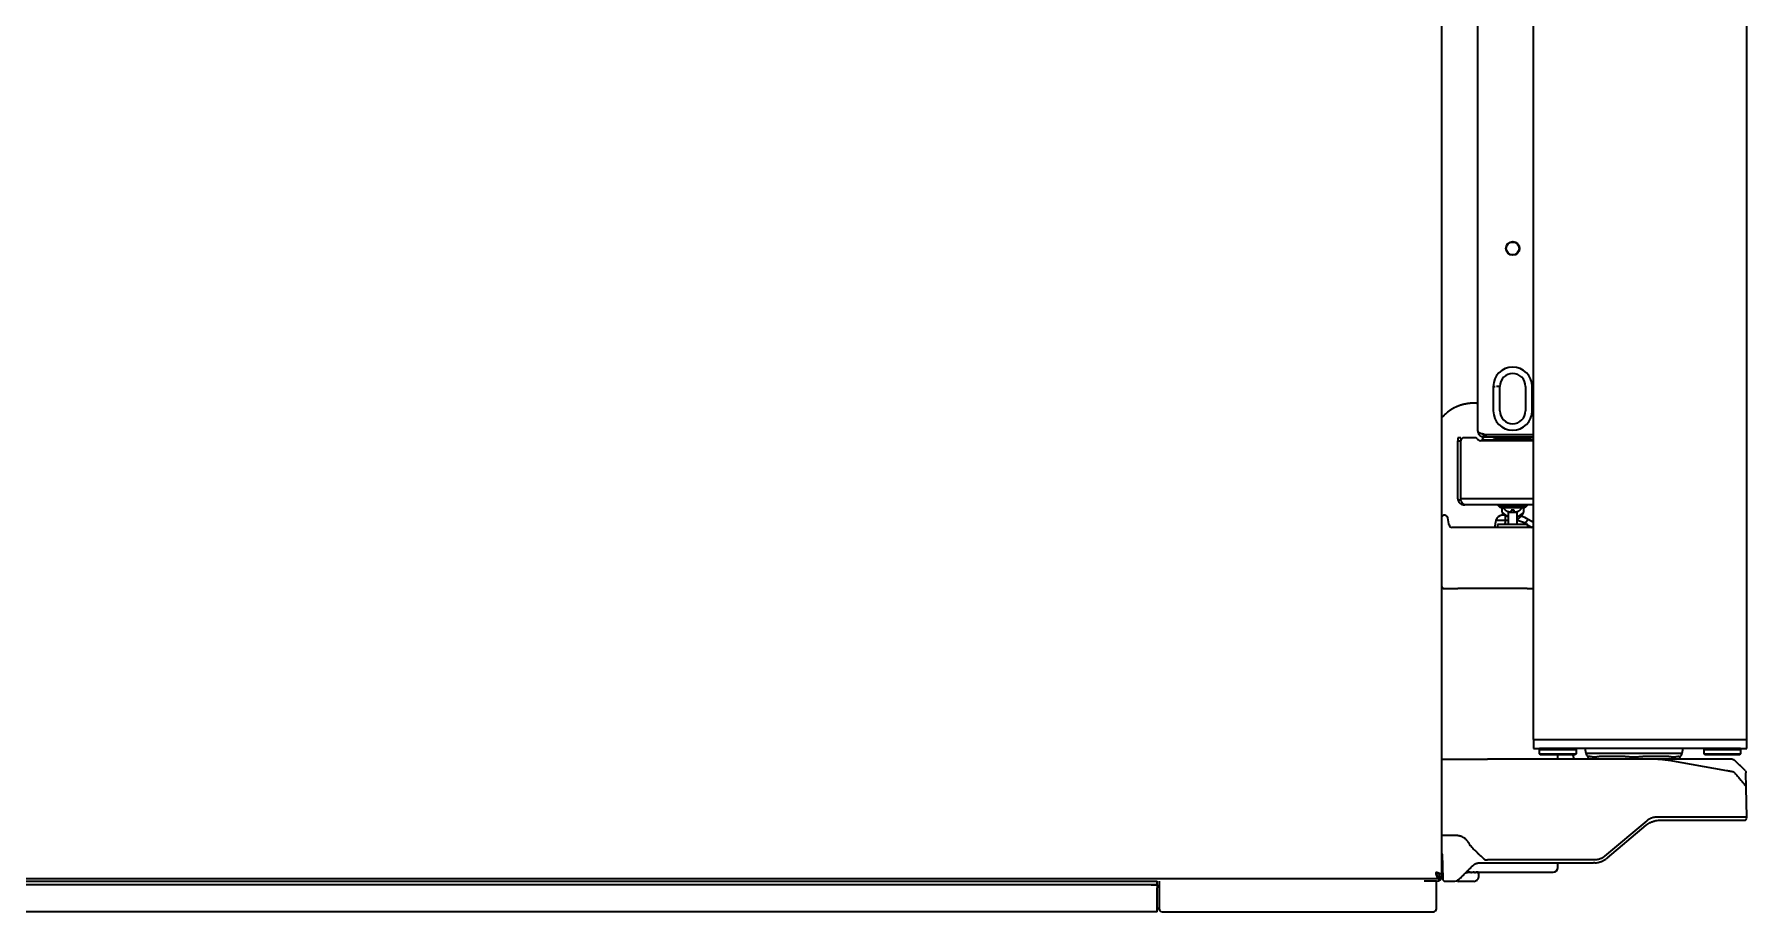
# Model space of a CAD drawing. Extents: x -760 to 4209, y 5795 to 10328.
# Drawn here: x 3578 to 4140, y 7999 to 8287 of the extents above; entities that cross this region are included whole.
import ezdxf

# ---------------------------------------------------------------- set-up
doc = ezdxf.new("R2010")
doc.units = 0
doc.header["$LTSCALE"] = 5
doc.layers.add('1', color=7, linetype='CONTINUOUS', true_color=0xffffff)

msp = doc.modelspace()

# ---------------------------------------------------------------- linework, layer by layer
at = {"layer": '1', "color": 7, "linetype": 'Continuous', "lineweight": 35}
for p, q in [((4139.92, 8055.9), (4139.92, 8799.4)), ((4039.92, 8011.34), (4039.92, 8787.1)), ((4069.92, 8055.9), (4069.92, 8760.73)), ((4051.72, 8157.15), (4051.72, 8381.41)), ((4056.77, 8171.65), (4056.77, 8163.65)), ((4056.77, 8171.65), (4057.37, 8171.65)), ((4058.9, 8171.65), (4057.78, 8171.65)), ((4058.9, 8163.65), (4058.9, 8171.65)), ((4067.36, 8171.65), (4067.36, 8163.65)), ((4069.5, 8163.65), (4069.5, 8171.65)), ((4045.13, 8154.85), (4045.13, 8153.85)), ((4046.13, 8154.85), (4045.13, 8154.85)), ((4045.13, 8134.85), (4045.13, 8153.85)), ((4045.13, 8153.85), (4046.13, 8153.85)), ((4046.13, 8154.85), (4046.13, 8153.85)), ((4046.13, 8134.85), (4046.13, 8153.85)), ((4046.13, 8134.85), (4046.13, 8153.85)), ((4050.72, 8154.85), (4047.13, 8154.85)), ((4051.43, 8154.56), (4051.84, 8154.14)), ((4051.73, 8157.07), (4051.72, 8157.15)), ((4051.73, 8157.09), (4051.73, 8156.99)), ((4069.92, 8153.85), (4052.55, 8153.85)), ((4053.01, 8156.11), (4052.99, 8156.12)), ((4053.13, 8154.1), (4053.13, 8153.85)), ((4053.13, 8154.1), (4056.43, 8154.1)), ((4053.52, 8155.9), (4054.16, 8155.9)), ((4053.52, 8155.9), (4053.52, 8155.1)), ((4053.52, 8155.1), (4054.43, 8155.1)), ((4053.63, 8155.1), (4053.63, 8154.97)), ((4054.16, 8155.9), (4069.92, 8155.9)), ((4054.43, 8155.1), (4054.43, 8155.9)), ((4054.43, 8155.1), (4069.92, 8155.1)), ((4068.63, 8154.35), (4057.63, 8154.35)), ((4057.63, 8154.35), (4057.63, 8153.85)), ((4059.13, 8155.1), (4059.13, 8154.35)), ((4067.13, 8155.1), (4067.13, 8154.35)), ((4068.63, 8154.35), (4068.63, 8153.85)), ((4046.13, 8134.55), (4046.13, 8134.85)), ((4046.13, 8134.28), (4046.13, 8134.85)), ((4069.92, 8134.85), (4046.13, 8134.85)), ((4047.13, 8132.85), (4047.38, 8132.85)), ((4069.92, 8132.85), (4047.38, 8132.85)), ((4059.13, 8131.85), (4058.13, 8132.85)), ((4059.13, 8132.6), (4067.13, 8132.6)), ((4059.13, 8132.2), (4059.13, 8132.6)), ((4059.13, 8132.2), (4067.13, 8132.2)), ((4060.04, 8131.85), (4059.13, 8131.85)), ((4059.28, 8131.95), (4066.98, 8131.95)), ((4059.63, 8130.27), (4059.63, 8131.85)), ((4059.63, 8130.27), (4061.63, 8128.84)), ((4060.81, 8131.06), (4060.76, 8131.06)), ((4061.63, 8130.35), (4061.63, 8126.35)), ((4064.63, 8130.35), (4061.63, 8130.35)), ((4064.63, 8126.35), (4064.63, 8130.35)), ((4066.63, 8130.27), (4064.63, 8128.84)), ((4065.5, 8131.06), (4065.38, 8131.02)), ((4065.51, 8131.06), (4065.46, 8131.06)), ((4067.13, 8131.85), (4066.23, 8131.85)), ((4066.63, 8131.85), (4066.63, 8130.27)), ((4068.13, 8132.85), (4067.13, 8131.85)), ((4067.13, 8132.6), (4067.13, 8132.2)), ((4040.88, 8129.4), (4040.42, 8129.4)), ((4042.22, 8126.58), (4041.86, 8128.58)), ((4042.28, 8126.23), (4042.22, 8126.58)), ((4067.92, 8125.4), (4043.26, 8125.4)), ((4058.13, 8126.35), (4058.13, 8125.4)), ((4068.13, 8126.35), (4058.13, 8126.35)), ((4060.75, 8127.75), (4060.75, 8129.4)), ((4060.75, 8127.75), (4061.63, 8127.75)), ((4066.34, 8129.56), (4064.55, 8127.77)), ((4067.24, 8126.68), (4067.81, 8126.35)), ((4069.92, 8125.4), (4067.92, 8125.4)), ((4068.13, 8125.4), (4068.13, 8126.35)), ((4068.13, 8126.16), (4069.45, 8125.4)), ((4069.92, 8127.09), (4068.24, 8128.06)), ((4040.42, 8105.4), (4039.92, 8105.4)), ((4040.42, 8105.4), (4045.17, 8105.4)), ((4067.92, 8105.4), (4045.17, 8105.4)), ((4067.92, 8105.4), (4069.92, 8105.4)), ((4069.92, 8055.9), (4069.92, 8052.9)), ((4069.92, 8055.9), (4071.92, 8055.9)), ((4069.92, 8052.9), (4071.92, 8052.9)), ((4071.92, 8055.9), (4137.92, 8055.9)), ((4071.92, 8052.65), (4072.17, 8052.9)), ((4137.92, 8052.9), (4071.92, 8052.9)), ((4071.92, 8052.65), (4083.92, 8052.65)), ((4071.92, 8051.15), (4071.92, 8052.65)), ((4083.67, 8052.9), (4083.92, 8052.65)), ((4083.92, 8052.65), (4083.92, 8051.15)), ((4087.2, 8051.32), (4086.92, 8052.9)), ((4118.92, 8052.9), (4118.64, 8051.32)), ((4125.92, 8052.65), (4126.17, 8052.9)), ((4125.92, 8052.65), (4137.92, 8052.65)), ((4125.92, 8051.15), (4125.92, 8052.65)), ((4137.67, 8052.9), (4137.92, 8052.65)), ((4137.92, 8055.9), (4139.92, 8055.9)), ((4137.92, 8052.9), (4139.92, 8052.9)), ((4137.92, 8052.65), (4137.92, 8051.15)), ((4139.92, 8052.9), (4139.92, 8055.9)), ((4056.49, 8049.4), (4054.81, 8049.4)), ((4090.05, 8049.4), (4056.49, 8049.4)), ((4071.92, 8051.15), (4077.92, 8051.15)), ((4072.17, 8050.9), (4071.92, 8051.15)), ((4077.92, 8050.9), (4072.17, 8050.9)), ((4077.92, 8051.15), (4083.92, 8051.15)), ((4083.67, 8050.9), (4077.92, 8050.9)), ((4077.92, 8049.4), (4077.92, 8050.9)), ((4082.83, 8050.9), (4083.23, 8049.4)), ((4083.92, 8051.15), (4083.67, 8050.9)), ((4118.64, 8051.32), (4087.2, 8051.32)), ((4088.22, 8050.3), (4087.71, 8050.3)), ((4090.64, 8050.14), (4089.25, 8050.14)), ((4098.95, 8050.3), (4092.19, 8050.3)), ((4102.19, 8049.4), (4093.34, 8049.4)), ((4104.31, 8050.14), (4101.54, 8050.14)), ((4107.23, 8049.4), (4103.17, 8049.4)), ((4113.66, 8050.3), (4106.89, 8050.3)), ((4132.66, 8049.4), (4110.38, 8049.4)), ((4133.36, 8045.62), (4114.51, 8048.95)), ((4116.59, 8050.14), (4115.2, 8050.14)), ((4117.63, 8050.3), (4118.14, 8050.3)), ((4125.92, 8051.15), (4131.92, 8051.15)), ((4126.17, 8050.9), (4125.92, 8051.15)), ((4131.92, 8050.9), (4126.17, 8050.9)), ((4131.92, 8051.15), (4137.92, 8051.15)), ((4137.67, 8050.9), (4131.92, 8050.9)), ((4137.92, 8051.15), (4137.67, 8050.9)), ((4139.75, 8040.15), (4139.67, 8044.99)), ((4139.92, 8030.4), (4139.75, 8040.15)), ((4107.16, 8029.23), (4093.27, 8017.57)), ((4132.92, 8030.4), (4110.38, 8030.4)), ((4111.47, 8029.4), (4132.92, 8029.4)), ((4139.92, 8030.4), (4132.92, 8030.4)), ((4132.92, 8029.4), (4139.17, 8029.4)), ((4139.92, 8030.14), (4139.92, 8030.4)), ((4040.15, 8024.4), (4039.92, 8024.4)), ((4041.53, 8024.4), (4040.15, 8024.4)), ((4044.42, 8024.4), (4041.53, 8024.4)), ((4094.19, 8017.04), (4106.97, 8027.76)), ((4040.03, 8018.23), (4040.17, 8010.14)), ((4048.95, 8021.54), (4048.75, 8021.9)), ((4047.92, 8012.4), (4068.92, 8012.4)), ((4050.35, 8012.39), (4049.24, 8012.26)), ((4049.75, 8012.4), (4049.79, 8012.33)), ((4049.91, 8014.39), (4050.04, 8014.52)), ((4050.46, 8012.39), (4050.36, 8012.38)), ((4051.23, 8012.39), (4050.41, 8012.32)), ((4051.3, 8012.39), (4051.24, 8012.39)), ((4051.71, 8012.39), (4051.27, 8012.36)), ((4090.05, 8016.4), (4054.81, 8016.4)), ((4054.81, 8015.4), (4089.69, 8015.4)), ((4068.92, 8012.4), (4076.42, 8012.4)), ((4077.92, 8013.9), (4077.92, 8015.4)), ((3058.72, 8009.4), (3946.52, 8009.4)), ((4038.78, 8010.2), (3059.03, 8010.2)), ((3946.52, 8008.2), (3152.52, 8008.2)), ((3944.52, 8008.2), (3946.52, 8008.2)), ((3946.52, 8008.2), (3946.52, 8009.4)), ((3946.52, 8008.2), (3946.52, 8007.2)), ((3946.52, 8001.6), (3946.52, 8007.2)), ((3947.12, 8009.4), (3947.12, 8000.4)), ((4038.12, 8009.4), (4034.12, 8009.4)), ((4037.9, 8011.92), (4037.9, 8011.85)), ((4038.12, 8000.4), (4038.12, 8009.4)), ((4038.21, 8012.23), (4038.27, 8012.23)), ((4039.12, 8011), (4038.78, 8011)), ((4038.78, 8011), (4038.93, 8011)), ((4038.78, 8010.2), (4038.93, 8010.2)), ((4039.12, 8011), (4038.93, 8011)), ((4038.93, 8010.2), (4039.12, 8010.2)), ((4039.12, 8011.19), (4039.12, 8011.34)), ((4039.12, 8011.19), (4039.12, 8011)), ((4039.12, 8010.2), (4039.12, 8011)), ((4039.12, 8011), (4039.92, 8011)), ((4039.92, 8011.19), (4039.92, 8011.34)), ((4039.92, 8011), (4039.92, 8011.19)), ((4041.94, 8009.4), (4043.68, 8009.4)), ((4050.41, 8009.3), (4045.43, 8009.3)), ((4051.92, 8012.1), (4051.92, 8010.65)), ((3946.52, 7999.4), (3946.52, 8001.6)), ((3946.52, 7999.4), (3150.52, 7999.4)), ((3948.12, 7999.4), (3951.12, 7999.4)), ((3951.12, 7999.4), (4034.12, 7999.4)), ((4034.12, 7999.4), (4037.12, 7999.4))]:
    msp.add_line(p, q, dxfattribs=at)
for radius in [2.25, 2.1]:
    msp.add_circle((4063.13, 8216.9), radius, dxfattribs=at)
for centre, radius, start, end in [((4063.13, 8171.65), 6.37, 0, 180), ((4063.13, 8171.65), 4.23, 0, 180), ((4063.13, 8163.65), 6.37, 180, 0), ((4063.13, 8163.65), 4.23, 180, 0), ((4047.13, 8153.85), 1, 90, 180), ((4050.72, 8153.85), 1, 45, 90), ((4052.55, 8154.85), 1, 225, 270), ((4054.13, 8154.1), 1, 90, 180), ((4057.63, 8151.35), 3, 90, 123.5573), ((4068.63, 8151.35), 3, 66.4425, 90), ((4047.13, 8134.85), 2, 180, 196.6967), ((4059.42, 8132.6), 0.283, 118.0725, 180), ((4059.42, 8132.2), 0.283, 180, 241.9275), ((4063.13, 8133.95), 3.74, 212.3241, 230.6209), ((4063.13, 8133.95), 3.74, 309.3889, 327.6759), ((4066.85, 8132.6), 0.283, 0, 61.9275), ((4066.85, 8132.2), 0.283, 298.0725, 0), ((4040.42, 8128.9), 0.5, 90, 180), ((4040.88, 8128.4), 1, 10, 90), ((4043.26, 8126.4), 1, 190, 270), ((4059.6, 8127.4), 2, 90, 170), ((4060.63, 8130.27), 1, 196.3478, 225), ((4063.24, 8119.75), 8, 60, 79.9973), ((4063.24, 8119.4), 10, 60, 74.9508), ((4065.63, 8130.27), 1, 315, 344.6267), ((4040.42, 8105.9), 0.5, 180, 270), ((4089.17, 8051.66), 2, 190, 222.8958), ((4086.24, 8048.94), 2, 13.3265, 42.8958), ((4119.6, 8048.94), 2, 137.1042, 166.6735), ((4116.67, 8051.66), 2, 317.1042, 350), ((4139.17, 8030.15), 0.75, 270, 359), ((4038.53, 8018.06), 1.5, 1, 22.1255), ((4038.12, 8012), 0.25, 90, 180), ((4051.55, 8012.1), 0.375, 0, 25.7201), ((4076.42, 8013.9), 1.5, 270, 0), ((4038.12, 8011.2), 1.8, 270, 353.6845), ((4040.92, 8010.15), 0.75, 181, 270), ((4043.68, 8012.4), 3, 270, 309.6918), ((4047.92, 8015.84), 7, 243.1015, 249.1628), ((4047.92, 8015.84), 7, 290.8372, 300), ((4050.92, 8010.65), 1, 300, 0), ((3946.29, 7999.6), 1, 23.5782, 76.5236), ((3948.12, 8000.4), 1, 180, 270), ((4037.12, 8000.4), 1, 270, 0)]:
    msp.add_arc(centre, radius, start, end, dxfattribs=at)
at = {"layer": '1', "color": 7, "linetype": 'Continuous', "lineweight": 35, "extrusion": (0, 0, -1)}
for centre, major_axis, ratio, start_param, end_param in [((4063.13, 8133.97), (-3.62, -0.87), 0.997235, 5.247399, 5.62012), ((4062.87, 8134.01), (-0.81, -3.6), 0.902278, 6.178468, 6.295334), ((4062.58, 8134.01), (-0.38, -3.67), 0.420739, 6.027806, 6.144672), ((4062.84, 8133.97), (-0.27, -3.72), 0.017407, 5.611261, 5.983982), ((4063.43, 8133.97), (-0.27, 3.72), 0.017407, 3.440796, 3.813517), ((4063.69, 8134.01), (-0.38, 3.67), 0.420739, 3.280106, 3.396972), ((4063.39, 8134.01), (-0.81, 3.6), 0.902278, 3.129444, 3.24631), ((4063.14, 8133.97), (-3.62, 0.87), 0.997235, 3.804658, 4.177379), ((4067.24, 8126.33), (-1, -1.73), 0.087823, 1.721753, 3.141593), ((4069.53, 8125.01), (-1, -1.73), 0.087823, 1.74833, 2.120062), ((4111.47, 8022.4), (-7, 0), 1, 1.429434, 1.570796), ((4111.47, 8022.4), (-4.2, 5.6), 1, 6.228593, 6.335927), ((4052.16, 8012.4), (2.13, 2.11), 0.999794, 4.707562, 4.719006), ((4089.69, 8022.4), (-7, 0), 1, 4.654121, 4.712389), ((4089.69, 8022.4), (-4.16, 5.63), 1, 3.080358, 3.171137)]:
    msp.add_ellipse(centre, major_axis=major_axis, ratio=ratio, start_param=start_param, end_param=end_param, dxfattribs=at)
at = {"layer": '1', "color": 7, "linetype": 'Continuous', "lineweight": 35}
msp.add_rational_spline([(4051.76, 8166.07), (4048.42, 8166.44), (4045.15, 8165.73), (4042.3, 8164.05), (4040.14, 8161.67), (4040.08, 8161.61), (4040.01, 8161.55), (4039.92, 8161.51), (4039.83, 8161.49), (4039.82, 8161.49), (4039.81, 8161.49), (4039.79, 8161.48), (4039.78, 8161.48)], [0.499655350133, 0.482189913623, 0.483788026206, 0.50444968788, 0.544174898647, 0.531788766491, 0.527660055772, 0.531788766491, 0.544174898647, 0.544174898647, 0.544077319668, 0.543914335953, 0.543711049309], degree=4, knots=[0, 0, 0, 0, 0, 0.969667, 0.969667, 0.969667, 0.969667, 0.995868, 0.995868, 0.995868, 0.995868, 1, 1, 1, 1, 1], dxfattribs=at)
for points, degree in [([(4051.73, 8156.99), (4051.72, 8156.93), (4051.72, 8156.86), (4051.73, 8156.79)], 3), ([(4053.88, 8155.9), (4053.97, 8155.9), (4054.06, 8155.9), (4054.16, 8155.9)], 3), ([(4057.63, 8127.75), (4057.49, 8126.97), (4057.36, 8126.18), (4057.22, 8125.4)], 3), ([(4060.69, 8126.35), (4060.71, 8126.82), (4060.73, 8127.28), (4060.75, 8127.75)], 3), ([(4054.01, 8049.4), (4054.05, 8049.4), (4054.09, 8049.4), (4054.13, 8049.4)], 3), ([(4054.13, 8049.4), (4054.35, 8049.4), (4054.58, 8049.4), (4054.81, 8049.4)], 3), ([(4093.34, 8049.4), (4092.25, 8049.4), (4091.15, 8049.4), (4090.05, 8049.4)], 3), ([(4103.17, 8049.4), (4102.68, 8049.4), (4102.19, 8049.4)], 2), ([(4109.3, 8049.4), (4108.61, 8049.4), (4107.92, 8049.4), (4107.23, 8049.4)], 3), ([(4109.56, 8049.4), (4109.47, 8049.4), (4109.38, 8049.4), (4109.3, 8049.4)], 3), ([(4110.38, 8049.4), (4110.02, 8049.4), (4109.67, 8049.4), (4109.32, 8049.4)], 3), ([(4139.37, 8045.69), (4135.88, 8049.12)], 1), ([(4135.97, 8044.93), (4139.51, 8040.78)], 1), ([(4048.99, 8021.49), (4048.98, 8021.5), (4048.97, 8021.52), (4048.95, 8021.54)], 3), ([(4052.17, 8015.4), (4052.32, 8015.4), (4052.62, 8015.4), (4053.09, 8015.4), (4053.56, 8015.4), (4053.87, 8015.4), (4054.03, 8015.4)], 3), ([(4054.03, 8015.4), (4054.29, 8015.4), (4054.55, 8015.4), (4054.81, 8015.4)], 3), ([(4045.6, 8010.09), (4045.67, 8010.15), (4045.74, 8010.21), (4045.8, 8010.28)], 3)]:
    msp.add_open_spline(points, degree=degree, dxfattribs=at)
for points, knots in [([(4053.52, 8156.01), (4053.4, 8156.03), (4053.28, 8156.05), (4053.11, 8156.09), (4053.05, 8156.1), (4052.96, 8156.12), (4052.94, 8156.13), (4052.88, 8156.15), (4052.85, 8156.15), (4052.72, 8156.19), (4052.61, 8156.23), (4052.49, 8156.27), (4052.47, 8156.28), (4052.42, 8156.3), (4052.4, 8156.31), (4052.33, 8156.34), (4052.29, 8156.37), (4052.17, 8156.43), (4052.1, 8156.48), (4052.02, 8156.54), (4052, 8156.55), (4051.97, 8156.58), (4051.93, 8156.62), (4051.9, 8156.66), (4051.85, 8156.72), (4051.83, 8156.75), (4051.81, 8156.79), (4051.8, 8156.81), (4051.79, 8156.84), (4051.78, 8156.85), (4051.75, 8156.93), (4051.73, 8157), (4051.73, 8157.07)], [0, 0, 0, 0, 0.125, 0.125, 0.1875, 0.1875, 0.21875, 0.21875, 0.25, 0.25, 0.375, 0.375, 0.40625, 0.40625, 0.4375, 0.4375, 0.5, 0.5, 0.625, 0.625, 0.65625, 0.65625, 0.6875, 0.75, 0.75, 0.8125, 0.8125, 0.84375, 0.84375, 0.875, 0.875, 1, 1, 1, 1]), ([(4051.73, 8156.79), (4051.73, 8156.69), (4051.75, 8156.59), (4051.8, 8156.39), (4051.83, 8156.29), (4051.88, 8156.16), (4051.9, 8156.13), (4051.92, 8156.09), (4051.96, 8156.01), (4052, 8155.94), (4052.09, 8155.8), (4052.17, 8155.72), (4052.27, 8155.61), (4052.29, 8155.59), (4052.33, 8155.55), (4052.4, 8155.5), (4052.47, 8155.45), (4052.61, 8155.35), (4052.71, 8155.29), (4052.85, 8155.23), (4052.88, 8155.22), (4052.93, 8155.2), (4052.96, 8155.19), (4053.05, 8155.17), (4053.16, 8155.14), (4053.28, 8155.12), (4053.37, 8155.11), (4053.4, 8155.11), (4053.46, 8155.1), (4053.49, 8155.1), (4053.52, 8155.1)], [0, 0, 0, 0, 0.125, 0.125, 0.25, 0.25, 0.28125, 0.28125, 0.3125, 0.375, 0.375, 0.5, 0.5, 0.53125, 0.53125, 0.5625, 0.625, 0.625, 0.75, 0.75, 0.78125, 0.78125, 0.8125, 0.8125, 0.875, 0.9375, 0.9375, 0.96875, 0.96875, 1, 1, 1, 1]), ([(4053.52, 8155.9), (4053.45, 8155.9), (4053.38, 8155.91), (4053.29, 8155.93), (4053.27, 8155.93), (4053.23, 8155.94), (4053.22, 8155.95), (4053.18, 8155.96), (4053.16, 8155.97), (4053.14, 8155.98)], [0, 0, 0, 0, 0.557491, 0.557491, 0.696864, 0.696864, 0.836237, 0.836237, 1, 1, 1, 1]), ([(4053.88, 8155.9), (4053.81, 8155.92), (4053.75, 8155.94), (4053.63, 8155.97), (4053.58, 8155.99), (4053.52, 8156.01)], [0, 0, 0, 0, 0.537041, 0.537041, 1, 1, 1, 1]), ([(4053.52, 8156.01), (4053.62, 8155.99), (4053.72, 8155.97), (4053.93, 8155.94), (4054.04, 8155.92), (4054.16, 8155.9)], [0, 0, 0, 0, 0.462959, 0.462959, 1, 1, 1, 1]), ([(4045.22, 8134.28), (4045.3, 8134.3), (4045.38, 8134.33), (4045.54, 8134.37), (4045.62, 8134.4), (4045.84, 8134.47), (4045.99, 8134.51), (4046.13, 8134.55)], [0, 0, 0, 0, 0.262924, 0.262924, 0.526857, 0.526857, 1, 1, 1, 1]), ([(4045.22, 8134.28), (4045.24, 8134.18), (4045.28, 8134.09), (4045.36, 8133.92), (4045.41, 8133.84), (4045.49, 8133.72), (4045.51, 8133.68), (4045.56, 8133.62), (4045.57, 8133.6), (4045.6, 8133.56), (4045.62, 8133.54), (4045.7, 8133.45), (4045.77, 8133.39), (4045.92, 8133.26), (4045.99, 8133.21), (4046.12, 8133.13), (4046.16, 8133.1), (4046.24, 8133.06), (4046.29, 8133.04), (4046.42, 8132.98), (4046.51, 8132.95), (4046.7, 8132.9), (4046.79, 8132.88), (4046.89, 8132.87)], [0, 0, 0, 0, 0.125, 0.125, 0.25, 0.25, 0.3125, 0.3125, 0.34375, 0.34375, 0.375, 0.375, 0.5, 0.5, 0.625, 0.625, 0.6875, 0.6875, 0.75, 0.75, 0.875, 0.875, 1, 1, 1, 1]), ([(4047.33, 8132.87), (4047.28, 8132.88), (4047.23, 8132.9), (4047.13, 8132.95), (4047.08, 8132.98), (4047, 8133.04), (4046.98, 8133.06), (4046.94, 8133.09), (4046.93, 8133.11), (4046.9, 8133.13), (4046.89, 8133.14), (4046.83, 8133.21), (4046.78, 8133.26), (4046.68, 8133.39), (4046.63, 8133.45), (4046.56, 8133.56), (4046.53, 8133.6), (4046.48, 8133.68), (4046.46, 8133.72), (4046.38, 8133.84), (4046.33, 8133.92), (4046.23, 8134.09), (4046.18, 8134.18), (4046.13, 8134.28)], [0, 0, 0, 0, 0.125, 0.125, 0.25, 0.25, 0.3125, 0.3125, 0.34375, 0.34375, 0.375, 0.375, 0.5, 0.5, 0.625, 0.625, 0.6875, 0.6875, 0.75, 0.75, 0.875, 0.875, 1, 1, 1, 1]), ([(4046.89, 8132.87), (4046.89, 8132.87), (4046.9, 8132.87), (4046.91, 8132.86), (4046.92, 8132.86), (4046.93, 8132.86), (4046.94, 8132.86), (4046.95, 8132.86), (4046.96, 8132.86), (4046.97, 8132.86), (4046.98, 8132.86), (4046.99, 8132.86), (4047, 8132.86), (4047.01, 8132.86), (4047.02, 8132.85), (4047.04, 8132.85), (4047.05, 8132.85), (4047.06, 8132.85), (4047.07, 8132.85), (4047.08, 8132.85), (4047.1, 8132.85), (4047.11, 8132.85), (4047.12, 8132.85), (4047.13, 8132.85), (4047.13, 8132.85)], [0, 0, 0, 0, 0.043237, 0.08653, 0.129905, 0.173384, 0.216994, 0.260756, 0.304696, 0.348836, 0.3932, 0.437809, 0.482687, 0.527855, 0.573335, 0.619147, 0.665313, 0.711853, 0.758786, 0.806131, 0.853907, 0.902132, 0.950824, 1, 1, 1, 1]), ([(4047.38, 8132.85), (4047.38, 8132.85), (4047.38, 8132.85), (4047.38, 8132.85), (4047.38, 8132.85), (4047.38, 8132.85), (4047.38, 8132.85), (4047.37, 8132.85), (4047.37, 8132.86), (4047.37, 8132.86), (4047.37, 8132.86), (4047.36, 8132.86), (4047.36, 8132.86), (4047.36, 8132.86), (4047.35, 8132.86), (4047.35, 8132.86), (4047.35, 8132.86), (4047.34, 8132.86), (4047.34, 8132.86), (4047.33, 8132.87), (4047.33, 8132.87), (4047.33, 8132.87)], [0, 0, 0, 0, 0.152946, 0.20292, 0.252426, 0.301484, 0.350116, 0.398346, 0.446196, 0.493691, 0.540856, 0.587714, 0.634291, 0.680614, 0.726709, 0.772601, 0.81832, 0.863891, 0.909343, 0.954703, 1, 1, 1, 1]), ([(4063.6, 8131.06), (4063.56, 8131.06), (4063.52, 8131.06), (4063.45, 8131.06), (4063.37, 8131.06), (4063.29, 8131.06), (4063.21, 8131.06), (4063.17, 8131.06), (4063.05, 8131.06), (4062.98, 8131.06), (4062.86, 8131.06), (4062.82, 8131.06), (4062.74, 8131.06), (4062.7, 8131.06), (4062.67, 8131.06)], [0, 0, 0, 0, 0.125, 0.125, 0.25, 0.375, 0.375, 0.5, 0.5, 0.75, 0.75, 0.875, 0.875, 1, 1, 1, 1]), ([(4057.63, 8127.75), (4057.63, 8127.75), (4057.63, 8127.75), (4057.63, 8127.75), (4057.63, 8127.75), (4057.63, 8127.75), (4057.63, 8127.75), (4057.64, 8127.75), (4057.64, 8127.75), (4057.66, 8127.76), (4057.69, 8127.76), (4057.74, 8127.77), (4057.78, 8127.77), (4057.78, 8127.77), (4057.8, 8127.77), (4057.81, 8127.77), (4057.84, 8127.77), (4057.85, 8127.77), (4057.91, 8127.77), (4058, 8127.77), (4058.11, 8127.78), (4058.19, 8127.78), (4058.22, 8127.78), (4058.28, 8127.78), (4058.31, 8127.78), (4058.41, 8127.78), (4058.55, 8127.78), (4058.77, 8127.78), (4058.93, 8127.78), (4059.06, 8127.78), (4059.11, 8127.78), (4059.19, 8127.78), (4059.24, 8127.77), (4059.37, 8127.77), (4059.55, 8127.77), (4059.74, 8127.77), (4059.89, 8127.77), (4059.94, 8127.77), (4060.04, 8127.76), (4060.09, 8127.76), (4060.24, 8127.76), (4060.34, 8127.76), (4060.49, 8127.75), (4060.57, 8127.75), (4060.66, 8127.75), (4060.7, 8127.75), (4060.72, 8127.75), (4060.73, 8127.75), (4060.74, 8127.75), (4060.74, 8127.75), (4060.75, 8127.75)], [0, 0, 0, 0, 0.001843, 0.001843, 0.003797, 0.007703, 0.015517, 0.031144, 0.062397, 0.062397, 0.124904, 0.187411, 0.187411, 0.203037, 0.203037, 0.218664, 0.218664, 0.249918, 0.249918, 0.312424, 0.374931, 0.374931, 0.406185, 0.406185, 0.437438, 0.437438, 0.499945, 0.562452, 0.624959, 0.624959, 0.656212, 0.656212, 0.687466, 0.687466, 0.749973, 0.812479, 0.812479, 0.843733, 0.843733, 0.874986, 0.874986, 0.937493, 0.937493, 0.968747, 0.984373, 0.992187, 0.996093, 0.998047, 0.998047, 1, 1, 1, 1]), ([(4060.75, 8129.4), (4060.67, 8129.4), (4060.6, 8129.4), (4060.5, 8129.4), (4060.49, 8129.4), (4060.45, 8129.4), (4060.4, 8129.4), (4060.31, 8129.4), (4060.24, 8129.4), (4060.19, 8129.4), (4060.18, 8129.4), (4060.14, 8129.4), (4060.13, 8129.4), (4060.05, 8129.4), (4059.99, 8129.4), (4059.91, 8129.4), (4059.89, 8129.4), (4059.85, 8129.4), (4059.84, 8129.4), (4059.82, 8129.4), (4059.81, 8129.4), (4059.75, 8129.4), (4059.72, 8129.4), (4059.68, 8129.4), (4059.68, 8129.4), (4059.66, 8129.4), (4059.66, 8129.4), (4059.64, 8129.4), (4059.63, 8129.4), (4059.61, 8129.4), (4059.6, 8129.4), (4059.6, 8129.4)], [0, 0, 0, 0, 0.125227, 0.125227, 0.156534, 0.156534, 0.18784, 0.250454, 0.313067, 0.313067, 0.344374, 0.344374, 0.375681, 0.375681, 0.500908, 0.500908, 0.563521, 0.563521, 0.594828, 0.594828, 0.626135, 0.626135, 0.751361, 0.751361, 0.782668, 0.782668, 0.813975, 0.813975, 0.876588, 0.876588, 1, 1, 1, 1]), ([(4039.92, 8049.4), (4043.7, 8049.4), (4047.48, 8049.4), (4051.26, 8049.4), (4051.56, 8049.4), (4051.86, 8049.4), (4052.26, 8049.4), (4052.32, 8049.4), (4052.38, 8049.4), (4052.47, 8049.4), (4052.5, 8049.4), (4052.57, 8049.4), (4052.6, 8049.4), (4052.67, 8049.4), (4052.71, 8049.4), (4052.78, 8049.4), (4052.81, 8049.4), (4052.92, 8049.4), (4052.99, 8049.4), (4053.14, 8049.4), (4053.22, 8049.4), (4053.37, 8049.4), (4053.45, 8049.4), (4053.56, 8049.4), (4053.6, 8049.4), (4053.66, 8049.4), (4053.68, 8049.4), (4053.72, 8049.4), (4053.74, 8049.4), (4053.8, 8049.4), (4053.85, 8049.4), (4053.93, 8049.4), (4053.97, 8049.4), (4054.01, 8049.4)], [-11.569498, -11.569498, -11.569498, -11.569498, -0.847344, -0.847344, -0.847344, 0, 0, 0, 0.125, 0.125, 0.1875, 0.1875, 0.25, 0.25, 0.3125, 0.3125, 0.375, 0.375, 0.5, 0.5, 0.625, 0.625, 0.75, 0.75, 0.8125, 0.8125, 0.84375, 0.84375, 0.875, 0.875, 0.9375, 0.9375, 1, 1, 1, 1]), ([(4088.44, 8050.28), (4088.4, 8050.29), (4088.36, 8050.29), (4088.28, 8050.3), (4088.25, 8050.3), (4088.22, 8050.3)], [0, 0, 0, 0, 0.5, 0.5, 1, 1, 1, 1]), ([(4089.25, 8050.14), (4089.22, 8050.14), (4089.19, 8050.14), (4089.12, 8050.15), (4089.08, 8050.15), (4089.01, 8050.16), (4088.97, 8050.17), (4088.9, 8050.19), (4088.86, 8050.19), (4088.79, 8050.21), (4088.76, 8050.22), (4088.69, 8050.23), (4088.65, 8050.24), (4088.56, 8050.26), (4088.5, 8050.27), (4088.44, 8050.28)], [0, 0, 0, 0, 0.125, 0.125, 0.25, 0.25, 0.375, 0.375, 0.5, 0.5, 0.625, 0.625, 0.75, 0.75, 1, 1, 1, 1]), ([(4091.69, 8050.28), (4091.59, 8050.27), (4091.5, 8050.26), (4091.37, 8050.24), (4091.32, 8050.23), (4091.23, 8050.22), (4091.19, 8050.21), (4091.11, 8050.19), (4091.07, 8050.19), (4090.98, 8050.17), (4090.94, 8050.16), (4090.86, 8050.15), (4090.82, 8050.15), (4090.73, 8050.14), (4090.69, 8050.14), (4090.64, 8050.14)], [0, 0, 0, 0, 0.25, 0.25, 0.375, 0.375, 0.5, 0.5, 0.625, 0.625, 0.75, 0.75, 0.875, 0.875, 1, 1, 1, 1]), ([(4092.19, 8050.3), (4092.1, 8050.3), (4092.02, 8050.3), (4091.85, 8050.29), (4091.77, 8050.29), (4091.69, 8050.28)], [0, 0, 0, 0, 0.5, 0.5, 1, 1, 1, 1]), ([(4099.67, 8050.28), (4099.55, 8050.29), (4099.43, 8050.29), (4099.19, 8050.3), (4099.07, 8050.3), (4098.95, 8050.3)], [0, 0, 0, 0, 0.5, 0.5, 1, 1, 1, 1]), ([(4101.54, 8050.14), (4101.46, 8050.14), (4101.38, 8050.14), (4101.22, 8050.15), (4101.15, 8050.15), (4100.99, 8050.16), (4100.91, 8050.17), (4100.76, 8050.19), (4100.68, 8050.19), (4100.52, 8050.21), (4100.45, 8050.22), (4100.29, 8050.23), (4100.21, 8050.24), (4099.98, 8050.26), (4099.83, 8050.27), (4099.67, 8050.28)], [0, 0, 0, 0, 0.125, 0.125, 0.25, 0.25, 0.375, 0.375, 0.5, 0.5, 0.625, 0.625, 0.75, 0.75, 1, 1, 1, 1]), ([(4106.18, 8050.28), (4106.02, 8050.27), (4105.87, 8050.26), (4105.64, 8050.24), (4105.56, 8050.23), (4105.4, 8050.22), (4105.32, 8050.21), (4105.17, 8050.19), (4105.09, 8050.19), (4104.94, 8050.17), (4104.86, 8050.16), (4104.7, 8050.15), (4104.62, 8050.15), (4104.47, 8050.14), (4104.39, 8050.14), (4104.31, 8050.14)], [0, 0, 0, 0, 0.25, 0.25, 0.375, 0.375, 0.5, 0.5, 0.625, 0.625, 0.75, 0.75, 0.875, 0.875, 1, 1, 1, 1]), ([(4106.89, 8050.3), (4106.77, 8050.3), (4106.66, 8050.3), (4106.42, 8050.29), (4106.3, 8050.29), (4106.18, 8050.28)], [0, 0, 0, 0, 0.5, 0.5, 1, 1, 1, 1]), ([(4114.51, 8048.95), (4114.1, 8049.02), (4113.69, 8049.08), (4113.07, 8049.16), (4112.87, 8049.19), (4112.46, 8049.24), (4112.25, 8049.26), (4111.63, 8049.31), (4111.22, 8049.34), (4110.39, 8049.39), (4109.97, 8049.4), (4109.56, 8049.4)], [0, 0, 0, 0, 0.25, 0.25, 0.375, 0.375, 0.5, 0.5, 0.75, 0.75, 1, 1, 1, 1]), ([(4114.15, 8050.28), (4114.08, 8050.29), (4114, 8050.29), (4113.83, 8050.3), (4113.75, 8050.3), (4113.66, 8050.3)], [0, 0, 0, 0, 0.5, 0.5, 1, 1, 1, 1]), ([(4115.2, 8050.14), (4115.16, 8050.14), (4115.11, 8050.14), (4115.03, 8050.15), (4114.99, 8050.15), (4114.9, 8050.16), (4114.86, 8050.17), (4114.78, 8050.19), (4114.74, 8050.19), (4114.65, 8050.21), (4114.61, 8050.22), (4114.53, 8050.23), (4114.48, 8050.24), (4114.35, 8050.26), (4114.25, 8050.27), (4114.15, 8050.28)], [0, 0, 0, 0, 0.125, 0.125, 0.25, 0.25, 0.375, 0.375, 0.5, 0.5, 0.625, 0.625, 0.75, 0.75, 1, 1, 1, 1]), ([(4117.41, 8050.28), (4117.35, 8050.27), (4117.29, 8050.26), (4117.19, 8050.24), (4117.16, 8050.23), (4117.09, 8050.22), (4117.06, 8050.21), (4116.98, 8050.19), (4116.95, 8050.19), (4116.87, 8050.17), (4116.84, 8050.16), (4116.76, 8050.15), (4116.73, 8050.15), (4116.66, 8050.14), (4116.62, 8050.14), (4116.59, 8050.14)], [0, 0, 0, 0, 0.25, 0.25, 0.375, 0.375, 0.5, 0.5, 0.625, 0.625, 0.75, 0.75, 0.875, 0.875, 1, 1, 1, 1]), ([(4117.63, 8050.3), (4117.6, 8050.3), (4117.56, 8050.3), (4117.49, 8050.29), (4117.45, 8050.29), (4117.41, 8050.28)], [0, 0, 0, 0, 0.5, 0.5, 1, 1, 1, 1]), ([(4135.18, 8049.4), (4135.18, 8049.4), (4135.17, 8049.4), (4135.16, 8049.4), (4135.15, 8049.4), (4135.14, 8049.4), (4135.13, 8049.4), (4135.12, 8049.4), (4135.11, 8049.4), (4135.09, 8049.4), (4135.07, 8049.4), (4135.05, 8049.4), (4135.04, 8049.4), (4135.01, 8049.4), (4134.99, 8049.4), (4134.94, 8049.4), (4134.91, 8049.4), (4134.83, 8049.4), (4134.79, 8049.4), (4134.7, 8049.4), (4134.65, 8049.4), (4134.58, 8049.4), (4134.57, 8049.4), (4134.54, 8049.4), (4134.5, 8049.4), (4134.46, 8049.4), (4134.37, 8049.4), (4134.31, 8049.4), (4134.19, 8049.4), (4134.12, 8049.4), (4134.02, 8049.4), (4133.98, 8049.4), (4133.93, 8049.4), (4133.91, 8049.4), (4133.88, 8049.4), (4133.86, 8049.4), (4133.77, 8049.4), (4133.7, 8049.4), (4133.55, 8049.4), (4133.47, 8049.4), (4133.31, 8049.4), (4133.23, 8049.4), (4133.11, 8049.4), (4133.07, 8049.4), (4132.99, 8049.4), (4132.95, 8049.4), (4132.87, 8049.4), (4132.83, 8049.4), (4132.77, 8049.4), (4132.74, 8049.4), (4132.7, 8049.4), (4132.68, 8049.4), (4132.66, 8049.4)], [0, 0, 0, 0, 0.0625, 0.0625, 0.09375, 0.09375, 0.125, 0.125, 0.15625, 0.15625, 0.1875, 0.1875, 0.21875, 0.21875, 0.25, 0.25, 0.3125, 0.3125, 0.375, 0.375, 0.4375, 0.4375, 0.453125, 0.453125, 0.46875, 0.5, 0.5, 0.5625, 0.5625, 0.625, 0.625, 0.65625, 0.65625, 0.671875, 0.671875, 0.6875, 0.6875, 0.75, 0.75, 0.8125, 0.8125, 0.875, 0.875, 0.90625, 0.90625, 0.9375, 0.9375, 0.96875, 0.96875, 0.984375, 0.984375, 1, 1, 1, 1]), ([(4135.18, 8049.4), (4135.25, 8049.4), (4135.31, 8049.4), (4135.44, 8049.37), (4135.5, 8049.35), (4135.62, 8049.3), (4135.68, 8049.27), (4135.79, 8049.2), (4135.84, 8049.16), (4135.88, 8049.12)], [0, 0, 0, 0, 0.25, 0.25, 0.5, 0.5, 0.75, 0.75, 1, 1, 1, 1]), ([(4135.38, 8045.27), (4135.38, 8045.27), (4135.38, 8045.27), (4135.36, 8045.27), (4135.36, 8045.27), (4135.35, 8045.27), (4135.34, 8045.27), (4135.32, 8045.28), (4135.31, 8045.28), (4135.27, 8045.29), (4135.25, 8045.29), (4135.21, 8045.3), (4135.21, 8045.3), (4135.19, 8045.3), (4135.19, 8045.3), (4135.17, 8045.3), (4135.15, 8045.31), (4135.11, 8045.31), (4135.07, 8045.32), (4134.97, 8045.34), (4134.88, 8045.35), (4134.78, 8045.37), (4134.75, 8045.38), (4134.74, 8045.38), (4134.7, 8045.39), (4134.68, 8045.39), (4134.6, 8045.4), (4134.55, 8045.41), (4134.44, 8045.43), (4134.39, 8045.44), (4134.27, 8045.46), (4134.21, 8045.47), (4134.12, 8045.49), (4134.09, 8045.49), (4134.03, 8045.5), (4134, 8045.51), (4133.9, 8045.53), (4133.77, 8045.55), (4133.64, 8045.57), (4133.5, 8045.6), (4133.43, 8045.61), (4133.36, 8045.62)], [0, 0, 0, 0, 0.0625, 0.0625, 0.09375, 0.09375, 0.125, 0.125, 0.1875, 0.1875, 0.25, 0.25, 0.265625, 0.265625, 0.28125, 0.28125, 0.3125, 0.3125, 0.375, 0.375, 0.5, 0.515625, 0.515625, 0.53125, 0.53125, 0.5625, 0.5625, 0.625, 0.625, 0.6875, 0.6875, 0.75, 0.75, 0.78125, 0.78125, 0.8125, 0.8125, 0.875, 0.9375, 0.9375, 1, 1, 1, 1]), ([(4135.97, 8044.93), (4135.93, 8044.97), (4135.89, 8045.01), (4135.8, 8045.09), (4135.76, 8045.12), (4135.66, 8045.18), (4135.6, 8045.2), (4135.5, 8045.24), (4135.44, 8045.26), (4135.38, 8045.27)], [0, 0, 0, 0, 0.25, 0.25, 0.5, 0.5, 0.75, 0.75, 1, 1, 1, 1]), ([(4139.37, 8045.69), (4139.42, 8045.64), (4139.46, 8045.59), (4139.53, 8045.49), (4139.56, 8045.43), (4139.61, 8045.31), (4139.63, 8045.25), (4139.66, 8045.12), (4139.67, 8045.06), (4139.67, 8044.99)], [0, 0, 0, 0, 0.25, 0.25, 0.5, 0.5, 0.75, 0.75, 1, 1, 1, 1]), ([(4139.75, 8040.15), (4139.75, 8040.21), (4139.75, 8040.26), (4139.72, 8040.38), (4139.71, 8040.43), (4139.67, 8040.54), (4139.64, 8040.59), (4139.58, 8040.69), (4139.55, 8040.74), (4139.51, 8040.78)], [0, 0, 0, 0, 0.25, 0.25, 0.5, 0.5, 0.75, 0.75, 1, 1, 1, 1]), ([(4110.38, 8030.4), (4110.36, 8030.4), (4110.32, 8030.4), (4110.25, 8030.4), (4110.17, 8030.4), (4110.08, 8030.39), (4109.98, 8030.39), (4109.88, 8030.38), (4109.76, 8030.36), (4109.64, 8030.35), (4109.47, 8030.32), (4109.27, 8030.28), (4109.05, 8030.22), (4108.85, 8030.16), (4108.66, 8030.1), (4108.48, 8030.03), (4108.29, 8029.94), (4108.08, 8029.85), (4107.91, 8029.75), (4107.78, 8029.68), (4107.7, 8029.62), (4107.61, 8029.57), (4107.54, 8029.52), (4107.47, 8029.47), (4107.41, 8029.43), (4107.35, 8029.38), (4107.3, 8029.35), (4107.26, 8029.31), (4107.22, 8029.28), (4107.19, 8029.26), (4107.17, 8029.24), (4107.16, 8029.23)], [0, 0, 0, 0, 0.017064, 0.036815, 0.059249, 0.084363, 0.112153, 0.142614, 0.175746, 0.211544, 0.250008, 0.322378, 0.388152, 0.447354, 0.499999, 0.556663, 0.617207, 0.681642, 0.74999, 0.781923, 0.811844, 0.839751, 0.865643, 0.889519, 0.911376, 0.931211, 0.949024, 0.964812, 0.978571, 0.990302, 1, 1, 1, 1]), ([(4107.57, 8028.22), (4107.79, 8028.36), (4108.01, 8028.5), (4108.36, 8028.68), (4108.54, 8028.76), (4108.72, 8028.84), (4108.84, 8028.89), (4108.9, 8028.91), (4109.09, 8028.98), (4109.27, 8029.05), (4109.46, 8029.11), (4109.59, 8029.14), (4109.65, 8029.16), (4109.97, 8029.24), (4110.22, 8029.3), (4110.48, 8029.33)], [0, 0, 0, 0, 0.25, 0.25, 0.375, 0.4375, 0.4375, 0.5, 0.5, 0.625, 0.6875, 0.6875, 0.75, 0.75, 1, 1, 1, 1]), ([(4048.75, 8021.9), (4048.74, 8021.91), (4048.73, 8021.94), (4048.7, 8021.99), (4048.66, 8022.05), (4048.61, 8022.13), (4048.54, 8022.22), (4048.47, 8022.33), (4048.38, 8022.45), (4048.28, 8022.58), (4048.17, 8022.71), (4048.06, 8022.83), (4047.92, 8022.97), (4047.72, 8023.16), (4047.45, 8023.38), (4047.18, 8023.58), (4046.92, 8023.73), (4046.65, 8023.88), (4046.35, 8024.02), (4046.02, 8024.14), (4045.76, 8024.22), (4045.57, 8024.27), (4045.42, 8024.3), (4045.25, 8024.33), (4045.1, 8024.36), (4044.99, 8024.37), (4044.91, 8024.38), (4044.83, 8024.38), (4044.76, 8024.39), (4044.7, 8024.39), (4044.64, 8024.4), (4044.59, 8024.4), (4044.54, 8024.4), (4044.49, 8024.4), (4044.45, 8024.4), (4044.43, 8024.4), (4044.42, 8024.4)], [0, 0, 0, 0, 0.0061, 0.01531, 0.027667, 0.04322, 0.062032, 0.084179, 0.109751, 0.139649, 0.168791, 0.197137, 0.224648, 0.276341, 0.344632, 0.418422, 0.469345, 0.515612, 0.598152, 0.668476, 0.730211, 0.758888, 0.790823, 0.826032, 0.864529, 0.882031, 0.898505, 0.913948, 0.928354, 0.941722, 0.954048, 0.96533, 0.975568, 0.984759, 0.992903, 1, 1, 1, 1]), ([(4048.99, 8021.49), (4049.14, 8021.27), (4049.3, 8021.06), (4049.64, 8020.64), (4049.82, 8020.44), (4050.19, 8020.03), (4050.39, 8019.83), (4050.78, 8019.43), (4050.99, 8019.24), (4051.31, 8018.94), (4051.41, 8018.84), (4051.58, 8018.69), (4051.63, 8018.64), (4051.74, 8018.54), (4051.8, 8018.49), (4052.07, 8018.24), (4052.29, 8018.04), (4052.73, 8017.63), (4052.95, 8017.43), (4053.39, 8017.01), (4053.61, 8016.8), (4053.82, 8016.58)], [0, 0, 0, 0, 0.125, 0.125, 0.25, 0.25, 0.375, 0.375, 0.5, 0.5, 0.5625, 0.5625, 0.59375, 0.59375, 0.625, 0.625, 0.75, 0.75, 0.875, 0.875, 1, 1, 1, 1]), ([(4038.27, 8012.23), (4038.26, 8012.23), (4038.24, 8012.24), (4038.2, 8012.25), (4038.16, 8012.25), (4038.14, 8012.25), (4038.12, 8012.25)], [0, 0, 0, 0, 0.244951, 0.494182, 0.746344, 1, 1, 1, 1]), ([(4045.8, 8010.28), (4046.15, 8010.62), (4046.49, 8010.97), (4047.17, 8011.65), (4047.52, 8012), (4048.2, 8012.68), (4048.54, 8013.02), (4049.06, 8013.54), (4049.23, 8013.71), (4049.57, 8014.05), (4049.74, 8014.22), (4049.91, 8014.39)], [0, 0, 0, 0, 0.25, 0.25, 0.5, 0.5, 0.75, 0.75, 0.875, 0.875, 1, 1, 1, 1]), ([(4047.92, 8012.1), (4047.92, 8012.13), (4047.91, 8012.16), (4047.9, 8012.2), (4047.9, 8012.21), (4047.89, 8012.24), (4047.89, 8012.25), (4047.88, 8012.29), (4047.87, 8012.31), (4047.87, 8012.34), (4047.87, 8012.34), (4047.87, 8012.35)], [0, 0, 0, 0, 0.310909, 0.310909, 0.466364, 0.466364, 0.621818, 0.621818, 0.932727, 0.932727, 1, 1, 1, 1]), ([(4049.18, 8012.39), (4049.13, 8012.38), (4049.09, 8012.37), (4048.99, 8012.35), (4048.94, 8012.34), (4048.79, 8012.3), (4048.68, 8012.28), (4048.55, 8012.25), (4048.52, 8012.24), (4048.47, 8012.23), (4048.39, 8012.21), (4048.31, 8012.19), (4048.14, 8012.15), (4048.03, 8012.13), (4047.92, 8012.1)], [0, 0, 0, 0, 0.125, 0.125, 0.25, 0.25, 0.5, 0.5, 0.5625, 0.5625, 0.625, 0.75, 0.75, 1, 1, 1, 1]), ([(4049.29, 8012.1), (4049.28, 8012.13), (4049.28, 8012.16), (4049.27, 8012.2), (4049.26, 8012.21), (4049.25, 8012.24), (4049.25, 8012.25), (4049.23, 8012.29), (4049.22, 8012.31), (4049.21, 8012.34), (4049.2, 8012.35), (4049.19, 8012.37), (4049.19, 8012.38), (4049.18, 8012.39)], [0, 0, 0, 0, 0.25, 0.25, 0.375, 0.375, 0.5, 0.5, 0.75, 0.75, 0.875, 0.875, 1, 1, 1, 1]), ([(4050.35, 8012.39), (4050.32, 8012.38), (4050.28, 8012.37), (4050.21, 8012.35), (4050.17, 8012.34), (4050.05, 8012.3), (4049.97, 8012.28), (4049.85, 8012.25), (4049.83, 8012.24), (4049.78, 8012.23), (4049.71, 8012.21), (4049.64, 8012.19), (4049.5, 8012.15), (4049.39, 8012.13), (4049.29, 8012.1)], [0, 0, 0, 0, 0.125, 0.125, 0.25, 0.25, 0.5, 0.5, 0.5625, 0.5625, 0.625, 0.75, 0.75, 1, 1, 1, 1]), ([(4050.07, 8014.55), (4050.1, 8014.58), (4050.13, 8014.61), (4050.2, 8014.67), (4050.23, 8014.69), (4050.33, 8014.78), (4050.4, 8014.83), (4050.55, 8014.93), (4050.63, 8014.98), (4050.79, 8015.07), (4050.87, 8015.11), (4051.01, 8015.17), (4051.05, 8015.19), (4051.12, 8015.21), (4051.14, 8015.22), (4051.19, 8015.24), (4051.21, 8015.25), (4051.33, 8015.29), (4051.43, 8015.31), (4051.63, 8015.36), (4051.73, 8015.37), (4051.94, 8015.4), (4052.05, 8015.4), (4052.17, 8015.4)], [0, 0, 0, 0, 0.0625, 0.0625, 0.125, 0.125, 0.25, 0.25, 0.375, 0.375, 0.5, 0.5, 0.5625, 0.5625, 0.59375, 0.59375, 0.625, 0.625, 0.75, 0.75, 0.875, 0.875, 1, 1, 1, 1]), ([(4050.49, 8012.1), (4050.49, 8012.13), (4050.48, 8012.16), (4050.47, 8012.2), (4050.46, 8012.21), (4050.45, 8012.24), (4050.45, 8012.25), (4050.43, 8012.29), (4050.42, 8012.31), (4050.39, 8012.34), (4050.39, 8012.35), (4050.37, 8012.37), (4050.36, 8012.38), (4050.35, 8012.39)], [0, 0, 0, 0, 0.25, 0.25, 0.375, 0.375, 0.5, 0.5, 0.75, 0.75, 0.875, 0.875, 1, 1, 1, 1]), ([(4050.46, 8012.39), (4050.51, 8012.38), (4050.55, 8012.37), (4050.63, 8012.35), (4050.65, 8012.35), (4050.68, 8012.34)], [0, 0, 0, 0, 0.640205, 0.640205, 1, 1, 1, 1]), ([(4051.23, 8012.39), (4051.22, 8012.38), (4051.2, 8012.37), (4051.16, 8012.35), (4051.13, 8012.34), (4051.06, 8012.3), (4051, 8012.28), (4050.92, 8012.25), (4050.91, 8012.24), (4050.87, 8012.23), (4050.82, 8012.21), (4050.77, 8012.19), (4050.66, 8012.15), (4050.58, 8012.13), (4050.49, 8012.1)], [0, 0, 0, 0, 0.125, 0.125, 0.25, 0.25, 0.5, 0.5, 0.5625, 0.5625, 0.625, 0.75, 0.75, 1, 1, 1, 1]), ([(4051.39, 8012.1), (4051.38, 8012.13), (4051.38, 8012.16), (4051.37, 8012.2), (4051.36, 8012.21), (4051.35, 8012.24), (4051.34, 8012.25), (4051.32, 8012.29), (4051.31, 8012.31), (4051.28, 8012.34), (4051.27, 8012.35), (4051.25, 8012.37), (4051.24, 8012.38), (4051.23, 8012.39)], [0, 0, 0, 0, 0.25, 0.25, 0.375, 0.375, 0.5, 0.5, 0.75, 0.75, 0.875, 0.875, 1, 1, 1, 1]), ([(4051.71, 8012.39), (4051.72, 8012.38), (4051.72, 8012.37), (4051.71, 8012.35), (4051.71, 8012.34), (4051.69, 8012.3), (4051.67, 8012.28), (4051.63, 8012.25), (4051.62, 8012.24), (4051.61, 8012.23), (4051.58, 8012.21), (4051.55, 8012.19), (4051.49, 8012.15), (4051.44, 8012.13), (4051.39, 8012.1)], [0, 0, 0, 0, 0.125, 0.125, 0.25, 0.25, 0.5, 0.5, 0.5625, 0.5625, 0.625, 0.75, 0.75, 1, 1, 1, 1]), ([(4051.86, 8012.1), (4051.86, 8012.13), (4051.86, 8012.16), (4051.85, 8012.2), (4051.84, 8012.21), (4051.83, 8012.24), (4051.83, 8012.25), (4051.81, 8012.29), (4051.79, 8012.31), (4051.77, 8012.34), (4051.76, 8012.35), (4051.74, 8012.37), (4051.73, 8012.38), (4051.71, 8012.39)], [0, 0, 0, 0, 0.25, 0.25, 0.375, 0.375, 0.5, 0.5, 0.75, 0.75, 0.875, 0.875, 1, 1, 1, 1]), ([(4051.74, 8012.39), (4051.76, 8012.38), (4051.78, 8012.37), (4051.81, 8012.35), (4051.83, 8012.34), (4051.86, 8012.3), (4051.88, 8012.28), (4051.89, 8012.25), (4051.9, 8012.24), (4051.9, 8012.23), (4051.9, 8012.21), (4051.9, 8012.19), (4051.89, 8012.15), (4051.88, 8012.13), (4051.86, 8012.1)], [0, 0, 0, 0, 0.125, 0.125, 0.25, 0.25, 0.5, 0.5, 0.5625, 0.5625, 0.625, 0.75, 0.75, 1, 1, 1, 1]), ([(4054.03, 8016.46), (4054.02, 8016.47), (4054.01, 8016.47), (4053.99, 8016.47), (4053.98, 8016.48), (4053.95, 8016.49), (4053.93, 8016.5), (4053.91, 8016.51), (4053.9, 8016.52), (4053.88, 8016.53), (4053.87, 8016.54), (4053.85, 8016.56), (4053.84, 8016.57), (4053.82, 8016.58)], [0, 0, 0, 0, 0.125, 0.125, 0.25, 0.25, 0.5, 0.5, 0.625, 0.625, 0.75, 0.75, 1, 1, 1, 1]), ([(4054.03, 8016.46), (4054.04, 8016.46), (4054.06, 8016.46), (4054.1, 8016.45), (4054.13, 8016.45), (4054.16, 8016.44), (4054.2, 8016.44), (4054.23, 8016.44), (4054.26, 8016.43), (4054.29, 8016.43), (4054.32, 8016.43), (4054.35, 8016.42), (4054.38, 8016.42), (4054.41, 8016.42), (4054.44, 8016.42), (4054.47, 8016.41), (4054.5, 8016.41), (4054.52, 8016.41), (4054.55, 8016.41), (4054.57, 8016.41), (4054.6, 8016.41), (4054.62, 8016.41), (4054.65, 8016.4), (4054.67, 8016.4), (4054.69, 8016.4), (4054.71, 8016.4), (4054.73, 8016.4), (4054.75, 8016.4), (4054.77, 8016.4), (4054.79, 8016.4), (4054.8, 8016.4), (4054.81, 8016.4)], [0, 0, 0, 0, 0.045822, 0.090837, 0.135046, 0.178447, 0.221042, 0.262828, 0.303807, 0.343977, 0.383338, 0.42189, 0.459633, 0.496565, 0.532688, 0.567999, 0.602498, 0.636186, 0.669061, 0.701124, 0.732373, 0.762807, 0.792428, 0.821233, 0.849223, 0.876396, 0.902752, 0.928292, 0.953013, 0.976916, 1, 1, 1, 1]), ([(4093.27, 8017.57), (4093.25, 8017.56), (4093.22, 8017.53), (4093.17, 8017.49), (4093.1, 8017.44), (4093.02, 8017.38), (4092.93, 8017.31), (4092.82, 8017.23), (4092.69, 8017.15), (4092.53, 8017.06), (4092.35, 8016.96), (4092.15, 8016.86), (4091.95, 8016.78), (4091.77, 8016.7), (4091.58, 8016.64), (4091.39, 8016.58), (4091.16, 8016.52), (4090.98, 8016.49), (4090.84, 8016.46), (4090.77, 8016.45), (4090.69, 8016.44), (4090.62, 8016.43), (4090.55, 8016.43), (4090.49, 8016.42), (4090.43, 8016.42), (4090.37, 8016.41), (4090.31, 8016.41), (4090.26, 8016.41), (4090.21, 8016.4), (4090.17, 8016.4), (4090.13, 8016.4), (4090.09, 8016.4), (4090.07, 8016.4), (4090.05, 8016.4)], [0, 0, 0, 0, 0.015307, 0.035184, 0.059623, 0.088618, 0.12216, 0.160242, 0.20286, 0.250007, 0.318362, 0.382801, 0.443341, 0.499998, 0.55265, 0.611855, 0.677626, 0.749989, 0.773387, 0.795826, 0.817305, 0.837824, 0.857382, 0.87598, 0.893616, 0.91029, 0.926001, 0.940748, 0.954531, 0.967348, 0.9792, 0.990084, 1, 1, 1, 1]), ([(4090.1, 8015.41), (4090.42, 8015.43), (4090.74, 8015.47), (4091.13, 8015.55), (4091.21, 8015.57), (4091.37, 8015.6), (4091.44, 8015.62), (4091.68, 8015.69), (4091.83, 8015.73), (4092.06, 8015.81), (4092.13, 8015.84), (4092.28, 8015.9), (4092.36, 8015.93), (4092.58, 8016.02), (4092.72, 8016.09), (4093.15, 8016.31), (4093.42, 8016.47), (4093.69, 8016.65)], [0, 0, 0, 0, 0.25, 0.25, 0.3125, 0.3125, 0.375, 0.375, 0.5, 0.5, 0.5625, 0.5625, 0.625, 0.625, 0.75, 0.75, 1, 1, 1, 1]), ([(4037.87, 8012), (4037.87, 8011.99), (4037.87, 8011.96), (4037.88, 8011.93), (4037.89, 8011.89), (4037.89, 8011.86), (4037.9, 8011.85)], [0, 0, 0, 0, 0.253656, 0.505818, 0.755049, 1, 1, 1, 1]), ([(4037.9, 8011.92), (4037.97, 8011.8), (4038.04, 8011.67), (4038.19, 8011.45), (4038.26, 8011.35), (4038.41, 8011.18), (4038.49, 8011.12), (4038.63, 8011.03), (4038.71, 8011), (4038.78, 8011)], [0, 0, 0, 0, 0.25, 0.25, 0.5, 0.5, 0.75, 0.75, 1, 1, 1, 1]), ([(4037.9, 8011.85), (4037.93, 8011.74), (4037.97, 8011.63), (4038.04, 8011.42), (4038.08, 8011.31), (4038.15, 8011.11), (4038.19, 8011.02), (4038.26, 8010.84), (4038.3, 8010.75), (4038.38, 8010.6), (4038.41, 8010.53), (4038.49, 8010.42), (4038.52, 8010.37), (4038.6, 8010.28), (4038.63, 8010.25), (4038.71, 8010.21), (4038.74, 8010.2), (4038.78, 8010.2)], [0, 0, 0, 0, 0.125, 0.125, 0.25, 0.25, 0.375, 0.375, 0.5, 0.5, 0.625, 0.625, 0.75, 0.75, 0.875, 0.875, 1, 1, 1, 1]), ([(4039.12, 8011.34), (4039.12, 8011.42), (4039.1, 8011.49), (4039.01, 8011.64), (4038.94, 8011.71), (4038.77, 8011.86), (4038.67, 8011.93), (4038.45, 8012.08), (4038.33, 8012.15), (4038.21, 8012.23)], [0, 0, 0, 0, 0.25, 0.25, 0.5, 0.5, 0.75, 0.75, 1, 1, 1, 1]), ([(4039.92, 8011.34), (4039.92, 8011.38), (4039.91, 8011.42), (4039.87, 8011.49), (4039.84, 8011.53), (4039.76, 8011.6), (4039.71, 8011.64), (4039.59, 8011.71), (4039.52, 8011.75), (4039.37, 8011.82), (4039.29, 8011.86), (4039.11, 8011.93), (4039.01, 8011.97), (4038.81, 8012.04), (4038.71, 8012.08), (4038.49, 8012.15), (4038.38, 8012.19), (4038.27, 8012.23)], [0, 0, 0, 0, 0.125, 0.125, 0.25, 0.25, 0.375, 0.375, 0.5, 0.5, 0.625, 0.625, 0.75, 0.75, 0.875, 0.875, 1, 1, 1, 1]), ([(4041.07, 8009.4), (4041.15, 8009.4), (4041.31, 8009.4), (4041.54, 8009.4), (4041.68, 8009.4), (4041.78, 8009.4), (4041.81, 8009.4), (4041.88, 8009.4), (4041.91, 8009.4), (4041.94, 8009.4)], [0, 0, 0, 0, 0.25, 0.5, 0.75, 0.75, 0.875, 0.875, 1, 1, 1, 1])]:
    msp.add_open_spline(points, degree=3, knots=knots, dxfattribs=at)

doc.saveas('drawing.dxf')
